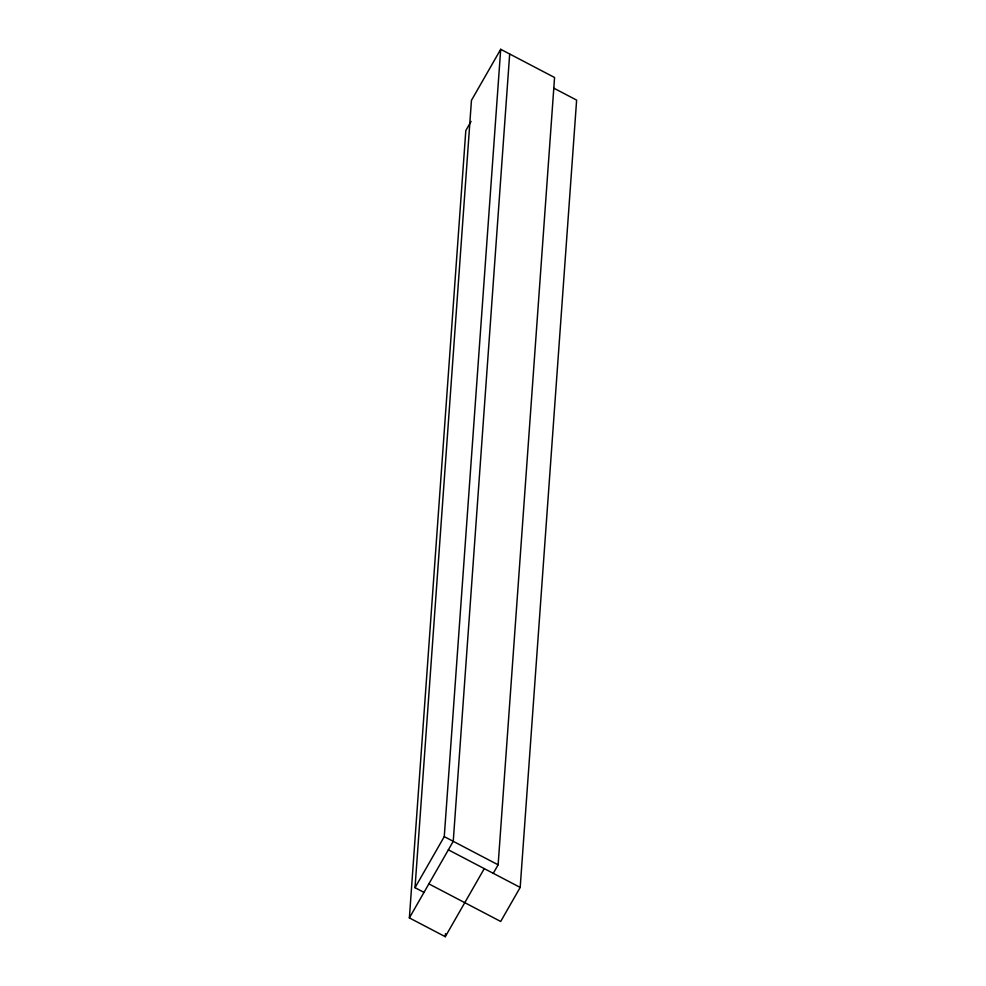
<?xml version="1.0" encoding="UTF-8"?>
<svg xmlns="http://www.w3.org/2000/svg" width="986" height="986" viewBox="0 0 986 986"><rect width="100%" height="100%" fill="white"/><g stroke="black" fill="none" stroke-linecap="round" stroke-linejoin="round"><path stroke-width="1.48" d="M484.274 868.629L445.29 936.7L409.375 917.904L465.811 130.583L471.061 121.414M424.005 892.379L415.02 887.683L471.456 100.35L500.703 49.3L554.563 77.5L498.127 864.821L493.259 873.325M415.02 887.683L444.267 836.621L500.703 49.3M445.29 936.7L445.499 933.631M509.676 53.996L453.24 841.329L409.375 917.904M428.873 883.875L500.691 921.466L520.189 887.425L576.625 100.104L554.009 88.272M444.267 836.621L498.127 864.821M448.371 849.833L520.189 887.425"/></g></svg>
